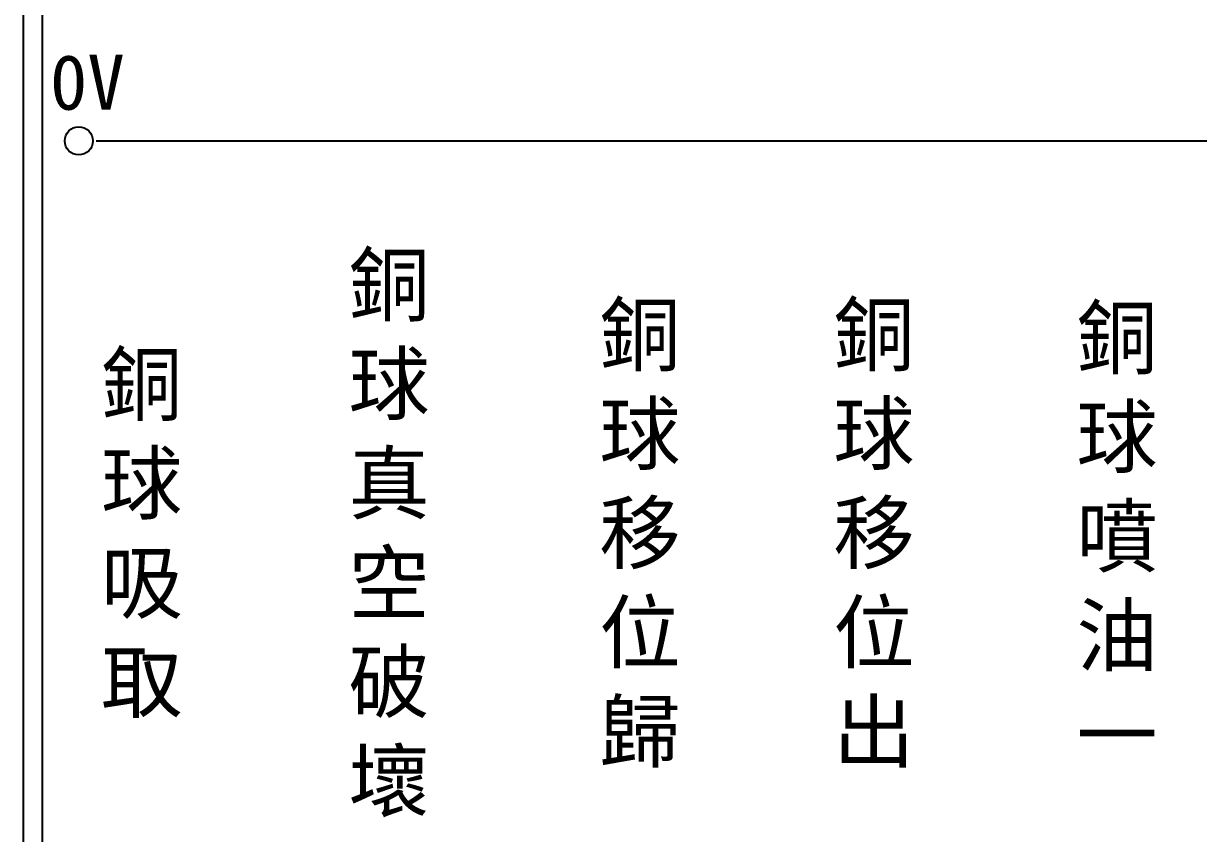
# Model space of a CAD drawing. Extents: x 926 to 1213, y 3 to 207.
# Drawn here: x 925.7 to 1002.7, y 54.6 to 107.6 of the extents above; entities that cross this region are included whole.
import ezdxf

# ---------------------------------------------------------------- set-up
doc = ezdxf.new("R2010")
doc.units = 0
doc.layers.add('圖框層', color=7, linetype='CONTINUOUS')
doc.layers.add('標尺寸層', color=3, linetype='CONTINUOUS')
doc.styles.add('CNS', font='romanc.shx', dxfattribs={"bigfont": 'chineset.shx'})
doc.styles.add('STSL', font='KAIU.TTF')

msp = doc.modelspace()

# ---------------------------------------------------------------- linework, layer by layer
at = {"layer": '圖框層', "color": 7}
for p, q in [((925.742, 3), (925.742, 206.969)), ((926.992, 4.25), (926.992, 205.719))]:
    msp.add_line(p, q, dxfattribs=at)
at = {"layer": '標尺寸層', "color": 7}
msp.add_line((930.49, 99.958), (1208.361, 99.958), dxfattribs=at)
msp.add_circle((929.363, 99.958), 0.92, dxfattribs=at)

# ---------------------------------------------------------------- texts
at = {"layer": '圖框層', "color": 4, "style": 'STSL'}
msp.add_text('0V', height=3.6, dxfattribs=at).set_placement((927.474, 102))
at = {"layer": '標尺寸層', "color": 7, "char_height": 3.9, "width": 2.84806, "attachment_point": 5, "style": 'CNS'}
for s, insert in [('{\\fDFKai-SB|b0|i0|c136|p65;銅球真空破壞}', (949.679, 74.094)), ('{\\fDFKai-SB|b0|i0|c136|p65;銅球移位歸}', (966.104, 74.094)), ('{\\fDFKai-SB|b0|i0|c136|p65;銅球移位出}', (981.424, 74.094)), ('{\\fDFKai-SB|b0|i0|c136|p65;銅球噴油一}', (997.341, 74.094)), ('{\\fDFKai-SB|b0|i0|c136|p65;銅球吸取}', (933.482, 74.094))]:
    msp.add_mtext(s, dxfattribs=dict(at, insert=insert))

doc.saveas('drawing.dxf')
